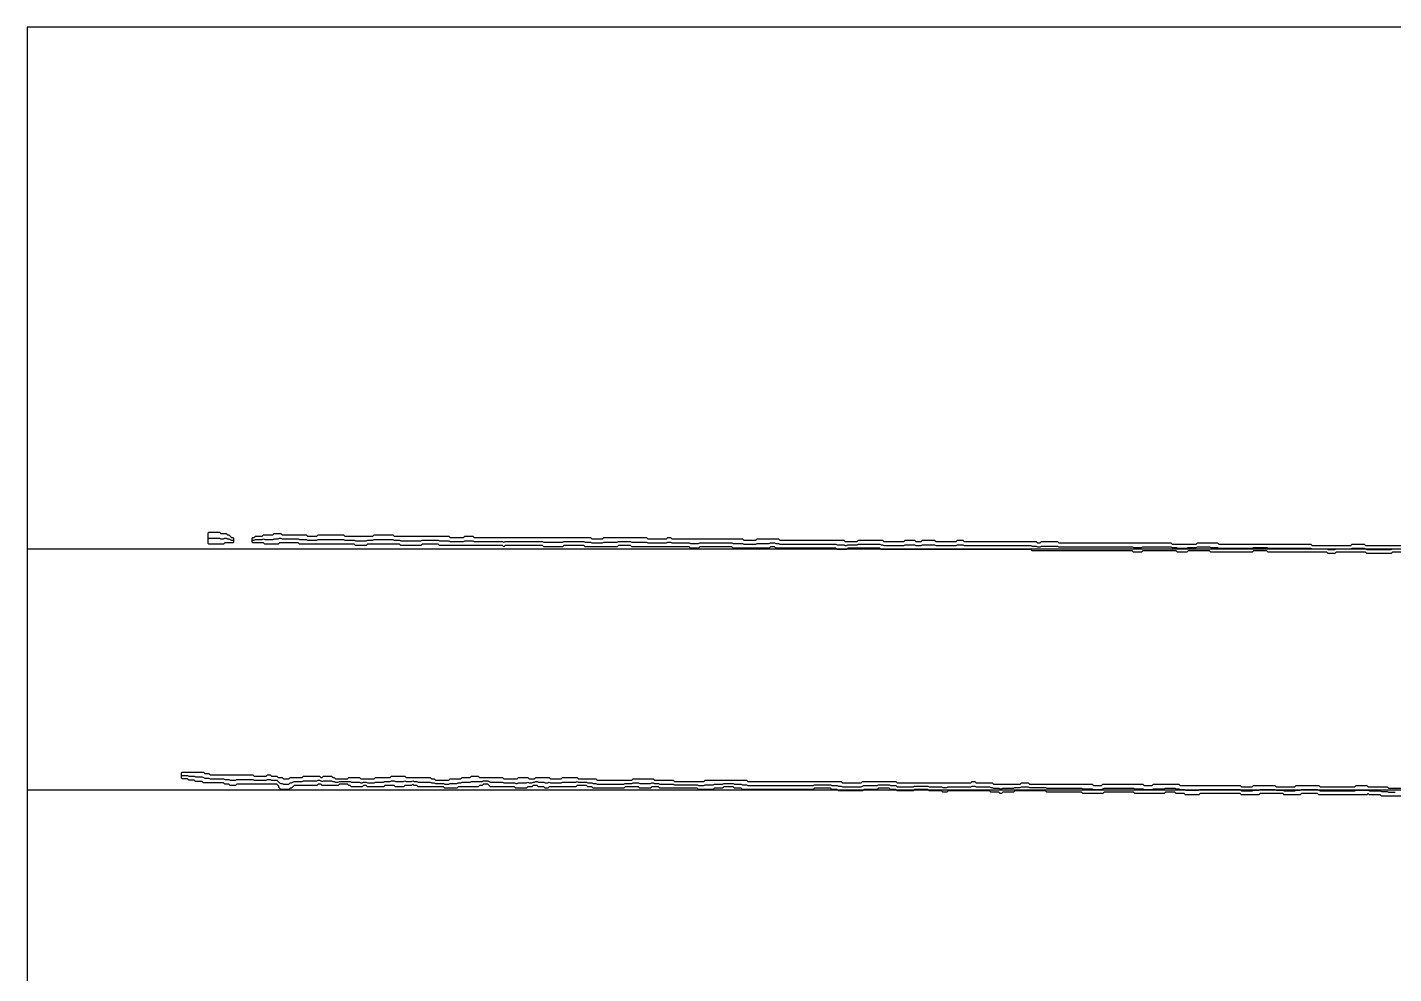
# Model space of a CAD drawing. Extents: x 0 to 57.2, y 0 to 39.6.
# Drawn here: x 0 to 28.58, y 19.8 to 39.6 of the extents above; entities that cross this region are included whole.
import ezdxf

# ---------------------------------------------------------------- set-up
doc = ezdxf.new("R2010")
doc.units = 13
for name, color, linetype in [('DESIGN_SCAN_PATH', 5, 'Continuous'), ('SEM_FRAME', 8, 'Continuous'), ('SEM_OBSERVED_CENTERLINES', 3, 'Continuous'), ('SEM_OBSERVED_CONTOURS', 2, 'Continuous')]:
    doc.layers.add(name, color=color, linetype=linetype)

msp = doc.modelspace()

# ---------------------------------------------------------------- linework, layer by layer
at = {"layer": 'DESIGN_SCAN_PATH'}
for points in [[(0, 28.69148), (50, 28.69148)], [(50, 23.63977), (0, 23.63977)]]:
    msp.add_lwpolyline(points, dxfattribs=at)
at = {"layer": 'SEM_FRAME'}
msp.add_lwpolyline([(0, 0), (57.15968, 0), (57.15968, 39.60429), (0, 39.60429)], close=True, dxfattribs=at)
at = {"layer": 'SEM_OBSERVED_CENTERLINES'}
for points in [[(3.79576, 28.91476), (3.82367, 28.91476), (3.85158, 28.91476), (3.87949, 28.91476), (3.9074, 28.91476), (3.93531, 28.91476), (3.96322, 28.91476), (3.99113, 28.91476), (4.01904, 28.91476), (4.04695, 28.900805), (4.07486, 28.900805), (4.10277, 28.900805), (4.13068, 28.91476), (4.15859, 28.91476), (4.1865, 28.900805), (4.21441, 28.900805), (4.24232, 28.88685), (4.27023, 28.872895), (4.29814, 28.872895)], [(4.71679, 28.872895), (4.7447, 28.872895), (4.77261, 28.88685), (4.80052, 28.88685), (4.82843, 28.88685), (4.85634, 28.88685), (4.88425, 28.88685), (4.91216, 28.88685), (4.94007, 28.900805), (4.96798, 28.88685), (4.99589, 28.88685), (5.0238, 28.88685), (5.05171, 28.88685), (5.07962, 28.88685), (5.10753, 28.88685), (5.13544, 28.88685), (5.16335, 28.900805), (5.19126, 28.900805), (5.21917, 28.900805), (5.24708, 28.900805), (5.27499, 28.91476), (5.3029, 28.91476), (5.33081, 28.900805), (5.35872, 28.900805), (5.38663, 28.900805), (5.41454, 28.900805), (5.44245, 28.900805), (5.47036, 28.900805), (5.49827, 28.900805), (5.52618, 28.900805), (5.55409, 28.900805), (5.582, 28.900805), (5.60991, 28.900805), (5.63782, 28.900805), (5.66573, 28.900805), (5.69364, 28.88685), (5.72155, 28.88685), (5.74946, 28.88685), (5.77737, 28.88685), (5.80528, 28.88685), (5.83319, 28.88685), (5.8611, 28.872895), (5.88901, 28.872895), (5.91692, 28.872895), (5.94483, 28.872895), (5.97274, 28.872895), (6.00065, 28.872895), (6.02856, 28.872895), (6.05647, 28.872895), (6.08438, 28.88685), (6.11229, 28.88685), (6.1402, 28.88685), (6.16811, 28.88685), (6.19602, 28.88685), (6.22393, 28.88685), (6.25184, 28.88685), (6.27975, 28.88685), (6.30766, 28.88685), (6.33557, 28.88685), (6.36348, 28.88685), (6.39139, 28.88685), (6.4193, 28.88685), (6.44721, 28.88685), (6.47512, 28.88685), (6.50303, 28.88685), (6.53094, 28.88685), (6.55885, 28.88685), (6.58676, 28.88685), (6.61467, 28.88685), (6.64258, 28.872895), (6.67049, 28.872895), (6.6984, 28.872895), (6.72631, 28.872895), (6.75422, 28.872895), (6.78213, 28.872895), (6.81004, 28.872895), (6.83795, 28.872895), (6.86586, 28.85894), (6.89377, 28.85894), (6.92168, 28.85894), (6.94959, 28.85894), (6.9775, 28.85894), (7.00541, 28.85894), (7.03332, 28.85894), (7.06123, 28.85894), (7.08914, 28.85894), (7.11705, 28.872895), (7.14496, 28.872895), (7.17287, 28.872895), (7.20078, 28.872895), (7.22869, 28.872895), (7.2566, 28.88685), (7.28451, 28.88685), (7.31242, 28.88685), (7.34033, 28.88685), (7.36824, 28.88685), (7.39615, 28.88685), (7.42406, 28.88685), (7.45197, 28.88685), (7.47988, 28.88685), (7.50779, 28.88685), (7.5357, 28.88685), (7.56361, 28.88685), (7.59152, 28.88685), (7.61943, 28.88685), (7.64734, 28.88685), (7.67525, 28.872895), (7.70316, 28.872895), (7.73107, 28.872895), (7.75898, 28.872895), (7.78689, 28.872895), (7.8148, 28.85894), (7.84271, 28.85894), (7.87062, 28.85894), (7.89853, 28.85894), (7.92644, 28.85894), (7.95435, 28.85894), (7.98226, 28.85894), (8.01017, 28.85894), (8.03808, 28.85894), (8.06599, 28.85894), (8.0939, 28.85894), (8.12181, 28.85894), (8.14972, 28.85894), (8.17763, 28.85894), (8.20554, 28.85894), (8.23345, 28.85894), (8.26136, 28.872895), (8.28927, 28.872895), (8.31718, 28.872895), (8.34509, 28.872895), (8.373, 28.872895), (8.40091, 28.872895), (8.42882, 28.872895), (8.45673, 28.872895), (8.48464, 28.872895), (8.51255, 28.872895), (8.54046, 28.872895), (8.56837, 28.872895), (8.59628, 28.872895), (8.62419, 28.85894), (8.6521, 28.85894), (8.68001, 28.85894), (8.70792, 28.85894), (8.73583, 28.85894), (8.76374, 28.85894), (8.79165, 28.85894), (8.81956, 28.85894), (8.84747, 28.844985), (8.87538, 28.844985), (8.90329, 28.844985), (8.9312, 28.844985), (8.95911, 28.844985), (8.98702, 28.844985), (9.01493, 28.844985), (9.04284, 28.844985), (9.07075, 28.844985), (9.09866, 28.844985), (9.12657, 28.844985), (9.15448, 28.85894), (9.18239, 28.85894), (9.2103, 28.85894), (9.23821, 28.85894), (9.26612, 28.85894), (9.29403, 28.85894), (9.32194, 28.85894), (9.34985, 28.844985), (9.37776, 28.844985), (9.40567, 28.844985), (9.43358, 28.844985), (9.46149, 28.844985), (9.4894, 28.844985), (9.51731, 28.844985), (9.54522, 28.844985), (9.57313, 28.844985), (9.60104, 28.844985), (9.62895, 28.844985), (9.65686, 28.844985), (9.68477, 28.844985), (9.71268, 28.844985), (9.74059, 28.844985), (9.7685, 28.844985), (9.79641, 28.844985), (9.82432, 28.844985), (9.85223, 28.844985), (9.88014, 28.844985), (9.90805, 28.844985), (9.93596, 28.844985), (9.96387, 28.83103), (9.99178, 28.844985), (10.01969, 28.844985), (10.0476, 28.844985), (10.07551, 28.844985), (10.10342, 28.844985), (10.13133, 28.844985), (10.15924, 28.844985), (10.18715, 28.844985), (10.21506, 28.844985), (10.24297, 28.844985), (10.27088, 28.844985), (10.29879, 28.844985), (10.3267, 28.844985), (10.35461, 28.844985), (10.38252, 28.844985), (10.41043, 28.844985), (10.43834, 28.844985), (10.46625, 28.844985), (10.49416, 28.844985), (10.52207, 28.844985), (10.54998, 28.844985), (10.57789, 28.844985), (10.6058, 28.844985), (10.63371, 28.844985), (10.66162, 28.844985), (10.68953, 28.844985), (10.71744, 28.844985), (10.74535, 28.844985), (10.77326, 28.844985), (10.80117, 28.83103), (10.82908, 28.83103), (10.85699, 28.83103), (10.8849, 28.83103), (10.91281, 28.83103), (10.94072, 28.83103), (10.96863, 28.83103), (10.99654, 28.83103), (11.02445, 28.83103), (11.05236, 28.83103), (11.08027, 28.83103), (11.10818, 28.83103), (11.13609, 28.83103), (11.164, 28.83103), (11.19191, 28.83103), (11.21982, 28.844985), (11.24773, 28.844985), (11.27564, 28.844985), (11.30355, 28.844985), (11.33146, 28.844985), (11.35937, 28.844985), (11.38728, 28.844985), (11.41519, 28.844985), (11.4431, 28.844985), (11.47101, 28.844985), (11.49892, 28.844985), (11.52683, 28.844985), (11.55474, 28.844985), (11.58265, 28.844985), (11.61056, 28.844985), (11.63847, 28.844985), (11.66638, 28.83103), (11.69429, 28.83103), (11.7222, 28.83103), (11.75011, 28.83103), (11.77802, 28.83103), (11.80593, 28.817075), (11.83384, 28.817075), (11.86175, 28.817075), (11.88966, 28.817075), (11.91757, 28.817075), (11.94548, 28.817075), (11.97339, 28.817075), (12.0013, 28.817075), (12.02921, 28.817075), (12.05712, 28.83103), (12.08503, 28.83103), (12.11294, 28.83103), (12.14085, 28.83103), (12.16876, 28.83103), (12.19667, 28.83103), (12.22458, 28.83103), (12.25249, 28.83103), (12.2804, 28.83103), (12.30831, 28.83103), (12.33622, 28.83103), (12.36413, 28.844985), (12.39204, 28.844985), (12.41995, 28.844985), (12.44786, 28.844985), (12.47577, 28.844985), (12.50368, 28.844985), (12.53159, 28.844985), (12.5595, 28.844985), (12.58741, 28.844985), (12.61532, 28.844985), (12.64323, 28.83103), (12.67114, 28.83103), (12.69905, 28.83103), (12.72696, 28.83103), (12.75487, 28.83103), (12.78278, 28.83103), (12.81069, 28.83103), (12.8386, 28.83103), (12.86651, 28.83103), (12.89442, 28.83103), (12.92233, 28.83103), (12.95024, 28.83103), (12.97815, 28.817075), (13.00606, 28.817075), (13.03397, 28.817075), (13.06188, 28.817075), (13.08979, 28.817075), (13.1177, 28.817075), (13.14561, 28.817075), (13.17352, 28.817075), (13.20143, 28.817075), (13.22934, 28.817075), (13.25725, 28.817075), (13.28516, 28.817075), (13.31307, 28.817075), (13.34098, 28.817075), (13.36889, 28.817075), (13.3968, 28.83103), (13.42471, 28.83103), (13.45262, 28.83103), (13.48053, 28.817075), (13.50844, 28.817075), (13.53635, 28.817075), (13.56426, 28.817075), (13.59217, 28.817075), (13.62008, 28.817075), (13.64799, 28.817075), (13.6759, 28.817075), (13.70381, 28.817075), (13.73172, 28.817075), (13.75963, 28.817075), (13.78754, 28.817075), (13.81545, 28.817075), (13.84336, 28.817075), (13.87127, 28.80312), (13.89918, 28.80312), (13.92709, 28.80312), (13.955, 28.80312), (13.98291, 28.80312), (14.01082, 28.80312), (14.03873, 28.80312), (14.06664, 28.817075), (14.09455, 28.817075), (14.12246, 28.817075), (14.15037, 28.817075), (14.17828, 28.817075), (14.20619, 28.817075), (14.2341, 28.817075), (14.26201, 28.817075), (14.28992, 28.817075), (14.31783, 28.817075), (14.34574, 28.817075), (14.37365, 28.817075), (14.40156, 28.817075), (14.42947, 28.817075), (14.45738, 28.817075), (14.48529, 28.817075), (14.5132, 28.817075), (14.54111, 28.817075), (14.56902, 28.817075), (14.59693, 28.817075), (14.62484, 28.817075), (14.65275, 28.817075), (14.68066, 28.817075), (14.70857, 28.817075), (14.73648, 28.817075), (14.76439, 28.80312), (14.7923, 28.80312), (14.82021, 28.80312), (14.84812, 28.80312), (14.87603, 28.80312), (14.90394, 28.80312), (14.93185, 28.80312), (14.95976, 28.80312), (14.98767, 28.789165), (15.01558, 28.789165), (15.04349, 28.789165), (15.0714, 28.789165), (15.09931, 28.789165), (15.12722, 28.789165), (15.15513, 28.789165), (15.18304, 28.789165), (15.21095, 28.789165), (15.23886, 28.789165), (15.26677, 28.80312), (15.29468, 28.80312), (15.32259, 28.80312), (15.3505, 28.80312), (15.37841, 28.80312), (15.40632, 28.80312), (15.43423, 28.80312), (15.46214, 28.80312), (15.49005, 28.80312), (15.51796, 28.80312), (15.54587, 28.817075), (15.57378, 28.817075), (15.60169, 28.817075), (15.6296, 28.817075), (15.65751, 28.80312), (15.68542, 28.80312), (15.71333, 28.80312), (15.74124, 28.789165), (15.76915, 28.789165), (15.79706, 28.789165), (15.82497, 28.789165), (15.85288, 28.789165), (15.88079, 28.789165), (15.9087, 28.789165), (15.93661, 28.789165), (15.96452, 28.789165), (15.99243, 28.789165), (16.02034, 28.789165), (16.04825, 28.789165), (16.07616, 28.789165), (16.10407, 28.789165), (16.13198, 28.789165), (16.15989, 28.789165), (16.1878, 28.789165), (16.21571, 28.789165), (16.24362, 28.789165), (16.27153, 28.789165), (16.29944, 28.789165), (16.32735, 28.789165), (16.35526, 28.789165), (16.38317, 28.789165), (16.41108, 28.789165), (16.43899, 28.789165), (16.4669, 28.789165), (16.49481, 28.789165), (16.52272, 28.789165), (16.55063, 28.789165), (16.57854, 28.789165), (16.60645, 28.789165), (16.63436, 28.789165), (16.66227, 28.789165), (16.69018, 28.789165), (16.71809, 28.789165), (16.746, 28.789165), (16.77391, 28.789165), (16.80182, 28.789165), (16.82973, 28.789165), (16.85764, 28.789165), (16.88555, 28.789165), (16.91346, 28.789165), (16.94137, 28.77521), (16.96928, 28.77521), (16.99719, 28.77521), (17.0251, 28.77521), (17.05301, 28.77521), (17.08092, 28.77521), (17.10883, 28.761255), (17.13674, 28.761255), (17.16465, 28.77521), (17.19256, 28.77521), (17.22047, 28.77521), (17.24838, 28.77521), (17.27629, 28.77521), (17.3042, 28.77521), (17.33211, 28.77521), (17.36002, 28.77521), (17.38793, 28.789165), (17.41584, 28.789165), (17.44375, 28.789165), (17.47166, 28.789165), (17.49957, 28.789165), (17.52748, 28.789165), (17.55539, 28.789165), (17.5833, 28.789165), (17.61121, 28.789165), (17.63912, 28.789165), (17.66703, 28.789165), (17.69494, 28.789165), (17.72285, 28.789165), (17.75076, 28.789165), (17.77867, 28.789165), (17.80658, 28.789165), (17.83449, 28.789165), (17.8624, 28.77521), (17.89031, 28.77521), (17.91822, 28.761255), (17.94613, 28.761255), (17.97404, 28.761255), (18.00195, 28.761255), (18.02986, 28.761255), (18.05777, 28.761255), (18.08568, 28.761255), (18.11359, 28.761255), (18.1415, 28.761255), (18.16941, 28.761255), (18.19732, 28.761255), (18.22523, 28.761255), (18.25314, 28.761255), (18.28105, 28.761255), (18.30896, 28.761255), (18.33687, 28.761255), (18.36478, 28.77521), (18.39269, 28.77521), (18.4206, 28.77521), (18.44851, 28.77521), (18.47642, 28.77521), (18.50433, 28.77521), (18.53224, 28.77521), (18.56015, 28.77521), (18.58806, 28.761255), (18.61597, 28.761255), (18.64388, 28.761255), (18.67179, 28.761255), (18.6997, 28.761255), (18.72761, 28.77521), (18.75552, 28.77521), (18.78343, 28.77521), (18.81134, 28.77521), (18.83925, 28.77521), (18.86716, 28.77521), (18.89507, 28.77521), (18.92298, 28.77521), (18.95089, 28.77521), (18.9788, 28.77521), (19.00671, 28.761255), (19.03462, 28.761255), (19.06253, 28.761255), (19.09044, 28.761255), (19.11835, 28.761255), (19.14626, 28.761255), (19.17417, 28.761255), (19.20208, 28.761255), (19.22999, 28.761255), (19.2579, 28.761255), (19.28581, 28.761255), (19.31372, 28.761255), (19.34163, 28.761255), (19.36954, 28.761255), (19.39745, 28.761255), (19.42536, 28.761255), (19.45327, 28.77521), (19.48118, 28.77521), (19.50909, 28.77521), (19.537, 28.77521), (19.56491, 28.77521), (19.59282, 28.761255), (19.62073, 28.761255), (19.64864, 28.761255), (19.67655, 28.761255), (19.70446, 28.761255), (19.73237, 28.761255), (19.76028, 28.761255), (19.78819, 28.761255), (19.8161, 28.761255), (19.84401, 28.761255), (19.87192, 28.761255), (19.89983, 28.761255), (19.92774, 28.761255), (19.95565, 28.761255), (19.98356, 28.761255), (20.01147, 28.761255), (20.03938, 28.761255), (20.06729, 28.761255), (20.0952, 28.761255), (20.12311, 28.761255), (20.15102, 28.761255), (20.17893, 28.761255), (20.20684, 28.761255), (20.23475, 28.761255), (20.26266, 28.761255), (20.29057, 28.761255), (20.31848, 28.761255), (20.34639, 28.761255), (20.3743, 28.761255), (20.40221, 28.761255), (20.43012, 28.761255), (20.45803, 28.761255), (20.48594, 28.761255), (20.51385, 28.761255), (20.54176, 28.761255), (20.56967, 28.761255), (20.59758, 28.761255), (20.62549, 28.761255), (20.6534, 28.761255), (20.68131, 28.761255), (20.70922, 28.761255), (20.73713, 28.761255), (20.76504, 28.761255), (20.79295, 28.761255), (20.82086, 28.761255), (20.84877, 28.761255), (20.87668, 28.761255), (20.90459, 28.761255), (20.9325, 28.761255), (20.96041, 28.761255), (20.98832, 28.761255), (21.01623, 28.7473), (21.04414, 28.7473), (21.07205, 28.7473), (21.09996, 28.7473), (21.12787, 28.733345), (21.15578, 28.733345), (21.18369, 28.733345), (21.2116, 28.7473), (21.23951, 28.7473), (21.26742, 28.7473), (21.29533, 28.7473), (21.32324, 28.7473), (21.35115, 28.7473), (21.37906, 28.7473), (21.40697, 28.7473), (21.43488, 28.7473), (21.46279, 28.7473), (21.4907, 28.7473), (21.51861, 28.7473), (21.54652, 28.7473), (21.57443, 28.733345), (21.60234, 28.733345), (21.63025, 28.733345), (21.65816, 28.733345), (21.68607, 28.733345), (21.71398, 28.733345), (21.74189, 28.733345), (21.7698, 28.733345), (21.79771, 28.733345), (21.82562, 28.733345), (21.85353, 28.733345), (21.88144, 28.733345), (21.90935, 28.733345), (21.93726, 28.733345), (21.96517, 28.733345), (21.99308, 28.733345), (22.02099, 28.733345), (22.0489, 28.733345), (22.07681, 28.733345), (22.10472, 28.733345), (22.13263, 28.733345), (22.16054, 28.733345), (22.18845, 28.733345), (22.21636, 28.733345), (22.24427, 28.733345), (22.27218, 28.733345), (22.30009, 28.733345), (22.328, 28.733345), (22.35591, 28.733345), (22.38382, 28.733345), (22.41173, 28.733345), (22.43964, 28.733345), (22.46755, 28.733345), (22.49546, 28.733345), (22.52337, 28.733345), (22.55128, 28.733345), (22.57919, 28.733345), (22.6071, 28.733345), (22.63501, 28.733345), (22.66292, 28.733345), (22.69083, 28.733345), (22.71874, 28.733345), (22.74665, 28.733345), (22.77456, 28.733345), (22.80247, 28.733345), (22.83038, 28.733345), (22.85829, 28.733345), (22.8862, 28.733345), (22.91411, 28.733345), (22.94202, 28.733345), (22.96993, 28.733345), (22.99784, 28.733345), (23.02575, 28.733345), (23.05366, 28.733345), (23.08157, 28.733345), (23.10948, 28.733345), (23.13739, 28.71939), (23.1653, 28.71939), (23.19321, 28.71939), (23.22112, 28.71939), (23.24903, 28.71939), (23.27694, 28.71939), (23.30485, 28.71939), (23.33276, 28.733345), (23.36067, 28.733345), (23.38858, 28.733345), (23.41649, 28.733345), (23.4444, 28.733345), (23.47231, 28.733345), (23.50022, 28.733345), (23.52813, 28.733345), (23.55604, 28.733345), (23.58395, 28.733345), (23.61186, 28.733345), (23.63977, 28.733345), (23.66768, 28.733345), (23.69559, 28.733345), (23.7235, 28.733345), (23.75141, 28.733345), (23.77932, 28.733345), (23.80723, 28.733345), (23.83514, 28.733345), (23.86305, 28.733345), (23.89096, 28.733345), (23.91887, 28.733345), (23.94678, 28.71939), (23.97469, 28.71939), (24.0026, 28.71939), (24.03051, 28.71939), (24.05842, 28.705435), (24.08633, 28.705435), (24.11424, 28.705435), (24.14215, 28.705435), (24.17006, 28.705435), (24.19797, 28.705435), (24.22588, 28.705435), (24.25379, 28.705435), (24.2817, 28.71939), (24.30961, 28.71939), (24.33752, 28.71939), (24.36543, 28.71939), (24.39334, 28.71939), (24.42125, 28.71939), (24.44916, 28.71939), (24.47707, 28.733345), (24.50498, 28.733345), (24.53289, 28.733345), (24.5608, 28.733345), (24.58871, 28.733345), (24.61662, 28.733345), (24.64453, 28.733345), (24.67244, 28.733345), (24.70035, 28.733345), (24.72826, 28.733345), (24.75617, 28.71939), (24.78408, 28.71939), (24.81199, 28.71939), (24.8399, 28.71939), (24.86781, 28.71939), (24.89572, 28.71939), (24.92363, 28.705435), (24.95154, 28.705435), (24.97945, 28.705435), (25.00736, 28.705435), (25.03527, 28.705435), (25.06318, 28.705435), (25.09109, 28.705435), (25.119, 28.705435), (25.14691, 28.705435), (25.17482, 28.705435), (25.20273, 28.705435), (25.23064, 28.705435), (25.25855, 28.705435), (25.28646, 28.705435), (25.31437, 28.705435), (25.34228, 28.705435), (25.37019, 28.705435), (25.3981, 28.705435), (25.42601, 28.705435), (25.45392, 28.705435), (25.48183, 28.705435), (25.50974, 28.705435), (25.53765, 28.705435), (25.56556, 28.705435), (25.59347, 28.705435), (25.62138, 28.705435), (25.64929, 28.71939), (25.6772, 28.71939), (25.70511, 28.71939), (25.73302, 28.71939), (25.76093, 28.71939), (25.78884, 28.71939), (25.81675, 28.71939), (25.84466, 28.71939), (25.87257, 28.71939), (25.90048, 28.71939), (25.92839, 28.71939), (25.9563, 28.705435), (25.98421, 28.705435), (26.01212, 28.705435), (26.04003, 28.705435), (26.06794, 28.705435), (26.09585, 28.705435), (26.12376, 28.705435), (26.15167, 28.705435), (26.17958, 28.705435), (26.20749, 28.705435), (26.2354, 28.705435), (26.26331, 28.705435), (26.29122, 28.705435), (26.31913, 28.705435), (26.34704, 28.705435), (26.37495, 28.705435), (26.40286, 28.705435), (26.43077, 28.705435), (26.45868, 28.705435), (26.48659, 28.705435), (26.5145, 28.705435), (26.54241, 28.705435), (26.57032, 28.705435), (26.59823, 28.705435), (26.62614, 28.705435), (26.65405, 28.705435), (26.68196, 28.705435), (26.70987, 28.705435), (26.73778, 28.705435), (26.76569, 28.705435), (26.7936, 28.705435), (26.82151, 28.705435), (26.84942, 28.705435), (26.87733, 28.69148), (26.90524, 28.69148), (26.93315, 28.69148), (26.96106, 28.69148), (26.98897, 28.69148), (27.01688, 28.69148), (27.04479, 28.69148), (27.0727, 28.69148), (27.10061, 28.69148), (27.12852, 28.69148), (27.15643, 28.69148), (27.18434, 28.69148), (27.21225, 28.677525), (27.24016, 28.677525), (27.26807, 28.677525), (27.29598, 28.677525), (27.32389, 28.677525), (27.3518, 28.677525), (27.37971, 28.69148), (27.40762, 28.69148), (27.43553, 28.69148), (27.46344, 28.69148), (27.49135, 28.69148), (27.51926, 28.69148), (27.54717, 28.69148), (27.57508, 28.69148), (27.60299, 28.69148), (27.6309, 28.69148), (27.65881, 28.69148), (27.68672, 28.69148), (27.71463, 28.705435), (27.74254, 28.705435), (27.77045, 28.705435), (27.79836, 28.705435), (27.82627, 28.705435), (27.85418, 28.705435), (27.88209, 28.705435), (27.91, 28.705435), (27.93791, 28.705435), (27.96582, 28.705435), (27.99373, 28.69148), (28.02164, 28.677525), (28.04955, 28.677525), (28.07746, 28.677525), (28.10537, 28.677525), (28.13328, 28.677525), (28.16119, 28.677525), (28.1891, 28.677525), (28.21701, 28.677525), (28.24492, 28.677525), (28.27283, 28.677525), (28.30074, 28.677525), (28.32865, 28.677525), (28.35656, 28.677525), (28.38447, 28.677525), (28.41238, 28.677525), (28.44029, 28.677525), (28.4682, 28.677525), (28.49611, 28.677525), (28.52402, 28.677525), (28.55193, 28.69148), (28.57984, 28.69148), (28.60775, 28.69148)], [(3.23756, 23.94678), (3.26547, 23.94678), (3.29338, 23.94678), (3.32129, 23.94678), (3.3492, 23.94678), (3.37711, 23.932825), (3.40502, 23.932825), (3.43293, 23.932825), (3.46084, 23.932825), (3.48875, 23.932825), (3.51666, 23.91887), (3.54457, 23.91887), (3.57248, 23.91887), (3.60039, 23.91887), (3.6283, 23.91887), (3.65621, 23.91887), (3.68412, 23.904915), (3.71203, 23.89096), (3.73994, 23.89096), (3.76785, 23.89096), (3.79576, 23.89096), (3.82367, 23.877005), (3.85158, 23.877005), (3.87949, 23.877005), (3.9074, 23.877005), (3.93531, 23.877005), (3.96322, 23.877005), (3.99113, 23.877005), (4.01904, 23.877005), (4.04695, 23.877005), (4.07486, 23.877005), (4.10277, 23.877005), (4.13068, 23.86305), (4.15859, 23.86305), (4.1865, 23.86305), (4.21441, 23.86305), (4.24232, 23.849095), (4.27023, 23.849095), (4.29814, 23.849095), (4.32605, 23.849095), (4.35396, 23.849095), (4.38187, 23.86305), (4.40978, 23.86305), (4.43769, 23.86305), (4.4656, 23.86305), (4.49351, 23.86305), (4.52142, 23.86305), (4.54933, 23.86305), (4.57724, 23.86305), (4.60515, 23.86305), (4.63306, 23.86305), (4.66097, 23.86305), (4.68888, 23.86305), (4.71679, 23.86305), (4.7447, 23.849095), (4.77261, 23.849095), (4.80052, 23.849095), (4.82843, 23.849095), (4.85634, 23.849095), (4.88425, 23.849095), (4.91216, 23.849095), (4.94007, 23.849095), (4.96798, 23.849095), (4.99589, 23.849095), (5.0238, 23.86305), (5.05171, 23.86305), (5.07962, 23.86305), (5.10753, 23.849095), (5.13544, 23.849095), (5.16335, 23.849095), (5.19126, 23.849095), (5.21917, 23.849095), (5.24708, 23.821185), (5.27499, 23.793275), (5.3029, 23.77932), (5.33081, 23.77932), (5.35872, 23.765365), (5.38663, 23.765365), (5.41454, 23.765365), (5.44245, 23.765365), (5.47036, 23.765365), (5.49827, 23.793275), (5.52618, 23.793275), (5.55409, 23.80723), (5.582, 23.821185), (5.60991, 23.821185), (5.63782, 23.821185), (5.66573, 23.821185), (5.69364, 23.821185), (5.72155, 23.821185), (5.74946, 23.821185), (5.77737, 23.83514), (5.80528, 23.83514), (5.83319, 23.83514), (5.8611, 23.83514), (5.88901, 23.83514), (5.91692, 23.83514), (5.94483, 23.83514), (5.97274, 23.83514), (6.00065, 23.83514), (6.02856, 23.83514), (6.05647, 23.83514), (6.08438, 23.849095), (6.11229, 23.849095), (6.1402, 23.83514), (6.16811, 23.821185), (6.19602, 23.83514), (6.22393, 23.83514), (6.25184, 23.83514), (6.27975, 23.83514), (6.30766, 23.83514), (6.33557, 23.83514), (6.36348, 23.83514), (6.39139, 23.821185), (6.4193, 23.821185), (6.44721, 23.80723), (6.47512, 23.80723), (6.50303, 23.80723), (6.53094, 23.821185), (6.55885, 23.821185), (6.58676, 23.821185), (6.61467, 23.821185), (6.64258, 23.821185), (6.67049, 23.821185), (6.6984, 23.821185), (6.72631, 23.821185), (6.75422, 23.821185), (6.78213, 23.80723), (6.81004, 23.80723), (6.83795, 23.80723), (6.86586, 23.80723), (6.89377, 23.80723), (6.92168, 23.80723), (6.94959, 23.80723), (6.9775, 23.793275), (7.00541, 23.793275), (7.03332, 23.80723), (7.06123, 23.80723), (7.08914, 23.80723), (7.11705, 23.793275), (7.14496, 23.793275), (7.17287, 23.793275), (7.20078, 23.793275), (7.22869, 23.793275), (7.2566, 23.793275), (7.28451, 23.80723), (7.31242, 23.80723), (7.34033, 23.80723), (7.36824, 23.80723), (7.39615, 23.80723), (7.42406, 23.80723), (7.45197, 23.80723), (7.47988, 23.821185), (7.50779, 23.821185), (7.5357, 23.821185), (7.56361, 23.821185), (7.59152, 23.821185), (7.61943, 23.83514), (7.64734, 23.83514), (7.67525, 23.83514), (7.70316, 23.821185), (7.73107, 23.821185), (7.75898, 23.821185), (7.78689, 23.821185), (7.8148, 23.821185), (7.84271, 23.821185), (7.87062, 23.821185), (7.89853, 23.83514), (7.92644, 23.821185), (7.95435, 23.821185), (7.98226, 23.821185), (8.01017, 23.821185), (8.03808, 23.821185), (8.06599, 23.83514), (8.0939, 23.821185), (8.12181, 23.821185), (8.14972, 23.821185), (8.17763, 23.80723), (8.20554, 23.80723), (8.23345, 23.80723), (8.26136, 23.80723), (8.28927, 23.80723), (8.31718, 23.80723), (8.34509, 23.80723), (8.373, 23.80723), (8.40091, 23.80723), (8.42882, 23.80723), (8.45673, 23.793275), (8.48464, 23.793275), (8.51255, 23.793275), (8.54046, 23.77932), (8.56837, 23.77932), (8.59628, 23.77932), (8.62419, 23.77932), (8.6521, 23.77932), (8.68001, 23.77932), (8.70792, 23.77932), (8.73583, 23.765365), (8.76374, 23.765365), (8.79165, 23.765365), (8.81956, 23.765365), (8.84747, 23.77932), (8.87538, 23.77932), (8.90329, 23.77932), (8.9312, 23.77932), (8.95911, 23.77932), (8.98702, 23.77932), (9.01493, 23.793275), (9.04284, 23.793275), (9.07075, 23.793275), (9.09866, 23.80723), (9.12657, 23.80723), (9.15448, 23.80723), (9.18239, 23.80723), (9.2103, 23.80723), (9.23821, 23.80723), (9.26612, 23.80723), (9.29403, 23.821185), (9.32194, 23.821185), (9.34985, 23.821185), (9.37776, 23.821185), (9.40567, 23.821185), (9.43358, 23.821185), (9.46149, 23.821185), (9.4894, 23.821185), (9.51731, 23.821185), (9.54522, 23.83514), (9.57313, 23.83514), (9.60104, 23.83514), (9.62895, 23.83514), (9.65686, 23.821185), (9.68477, 23.80723), (9.71268, 23.80723), (9.74059, 23.80723), (9.7685, 23.80723), (9.79641, 23.80723), (9.82432, 23.80723), (9.85223, 23.80723), (9.88014, 23.80723), (9.90805, 23.80723), (9.93596, 23.80723), (9.96387, 23.793275), (9.99178, 23.793275), (10.01969, 23.793275), (10.0476, 23.793275), (10.07551, 23.793275), (10.10342, 23.793275), (10.13133, 23.793275), (10.15924, 23.793275), (10.18715, 23.793275), (10.21506, 23.77932), (10.24297, 23.77932), (10.27088, 23.793275), (10.29879, 23.793275), (10.3267, 23.793275), (10.35461, 23.793275), (10.38252, 23.793275), (10.41043, 23.793275), (10.43834, 23.793275), (10.46625, 23.80723), (10.49416, 23.793275), (10.52207, 23.793275), (10.54998, 23.793275), (10.57789, 23.80723), (10.6058, 23.80723), (10.63371, 23.821185), (10.66162, 23.821185), (10.68953, 23.80723), (10.71744, 23.80723), (10.74535, 23.80723), (10.77326, 23.80723), (10.80117, 23.80723), (10.82908, 23.793275), (10.85699, 23.793275), (10.8849, 23.793275), (10.91281, 23.80723), (10.94072, 23.793275), (10.96863, 23.793275), (10.99654, 23.793275), (11.02445, 23.793275), (11.05236, 23.793275), (11.08027, 23.793275), (11.10818, 23.793275), (11.13609, 23.793275), (11.164, 23.793275), (11.19191, 23.80723), (11.21982, 23.80723), (11.24773, 23.80723), (11.27564, 23.80723), (11.30355, 23.80723), (11.33146, 23.80723), (11.35937, 23.80723), (11.38728, 23.80723), (11.41519, 23.80723), (11.4431, 23.80723), (11.47101, 23.80723), (11.49892, 23.821185), (11.52683, 23.80723), (11.55474, 23.80723), (11.58265, 23.80723), (11.61056, 23.80723), (11.63847, 23.80723), (11.66638, 23.80723), (11.69429, 23.80723), (11.7222, 23.793275), (11.75011, 23.793275), (11.77802, 23.793275), (11.80593, 23.793275), (11.83384, 23.77932), (11.86175, 23.77932), (11.88966, 23.77932), (11.91757, 23.765365), (11.94548, 23.765365), (11.97339, 23.765365), (12.0013, 23.765365), (12.02921, 23.765365), (12.05712, 23.765365), (12.08503, 23.765365), (12.11294, 23.765365), (12.14085, 23.765365), (12.16876, 23.765365), (12.19667, 23.765365), (12.22458, 23.765365), (12.25249, 23.765365), (12.2804, 23.765365), (12.30831, 23.765365), (12.33622, 23.765365), (12.36413, 23.765365), (12.39204, 23.765365), (12.41995, 23.765365), (12.44786, 23.765365), (12.47577, 23.765365), (12.50368, 23.77932), (12.53159, 23.77932), (12.5595, 23.77932), (12.58741, 23.77932), (12.61532, 23.77932), (12.64323, 23.77932), (12.67114, 23.793275), (12.69905, 23.793275), (12.72696, 23.793275), (12.75487, 23.793275), (12.78278, 23.793275), (12.81069, 23.77932), (12.8386, 23.77932), (12.86651, 23.77932), (12.89442, 23.77932), (12.92233, 23.77932), (12.95024, 23.77932), (12.97815, 23.77932), (13.00606, 23.77932), (13.03397, 23.77932), (13.06188, 23.793275), (13.08979, 23.793275), (13.1177, 23.77932), (13.14561, 23.77932), (13.17352, 23.77932), (13.20143, 23.77932), (13.22934, 23.765365), (13.25725, 23.765365), (13.28516, 23.765365), (13.31307, 23.765365), (13.34098, 23.765365), (13.36889, 23.765365), (13.3968, 23.765365), (13.42471, 23.765365), (13.45262, 23.765365), (13.48053, 23.765365), (13.50844, 23.765365), (13.53635, 23.75141), (13.56426, 23.75141), (13.59217, 23.75141), (13.62008, 23.75141), (13.64799, 23.75141), (13.6759, 23.75141), (13.70381, 23.75141), (13.73172, 23.75141), (13.75963, 23.75141), (13.78754, 23.75141), (13.81545, 23.75141), (13.84336, 23.75141), (13.87127, 23.75141), (13.89918, 23.75141), (13.92709, 23.75141), (13.955, 23.75141), (13.98291, 23.75141), (14.01082, 23.75141), (14.03873, 23.737455), (14.06664, 23.737455), (14.09455, 23.737455), (14.12246, 23.737455), (14.15037, 23.737455), (14.17828, 23.75141), (14.20619, 23.75141), (14.2341, 23.75141), (14.26201, 23.75141), (14.28992, 23.75141), (14.31783, 23.75141), (14.34574, 23.75141), (14.37365, 23.765365), (14.40156, 23.765365), (14.42947, 23.765365), (14.45738, 23.765365), (14.48529, 23.765365), (14.5132, 23.765365), (14.54111, 23.765365), (14.56902, 23.77932), (14.59693, 23.77932), (14.62484, 23.77932), (14.65275, 23.77932), (14.68066, 23.77932), (14.70857, 23.77932), (14.73648, 23.77932), (14.76439, 23.77932), (14.7923, 23.765365), (14.82021, 23.765365), (14.84812, 23.765365), (14.87603, 23.765365), (14.90394, 23.765365), (14.93185, 23.765365), (14.95976, 23.75141), (14.98767, 23.75141), (15.01558, 23.75141), (15.04349, 23.75141), (15.0714, 23.737455), (15.09931, 23.737455), (15.12722, 23.737455), (15.15513, 23.737455), (15.18304, 23.737455), (15.21095, 23.737455), (15.23886, 23.737455), (15.26677, 23.737455), (15.29468, 23.737455), (15.32259, 23.737455), (15.3505, 23.737455), (15.37841, 23.737455), (15.40632, 23.737455), (15.43423, 23.737455), (15.46214, 23.737455), (15.49005, 23.737455), (15.51796, 23.737455), (15.54587, 23.737455), (15.57378, 23.737455), (15.60169, 23.737455), (15.6296, 23.737455), (15.65751, 23.737455), (15.68542, 23.737455), (15.71333, 23.737455), (15.74124, 23.737455), (15.76915, 23.737455), (15.79706, 23.737455), (15.82497, 23.737455), (15.85288, 23.737455), (15.88079, 23.737455), (15.9087, 23.737455), (15.93661, 23.737455), (15.96452, 23.737455), (15.99243, 23.737455), (16.02034, 23.737455), (16.04825, 23.737455), (16.07616, 23.737455), (16.10407, 23.737455), (16.13198, 23.737455), (16.15989, 23.737455), (16.1878, 23.737455), (16.21571, 23.737455), (16.24362, 23.737455), (16.27153, 23.737455), (16.29944, 23.737455), (16.32735, 23.737455), (16.35526, 23.737455), (16.38317, 23.737455), (16.41108, 23.737455), (16.43899, 23.737455), (16.4669, 23.75141), (16.49481, 23.75141), (16.52272, 23.75141), (16.55063, 23.75141), (16.57854, 23.75141), (16.60645, 23.75141), (16.63436, 23.75141), (16.66227, 23.75141), (16.69018, 23.75141), (16.71809, 23.75141), (16.746, 23.75141), (16.77391, 23.75141), (16.80182, 23.75141), (16.82973, 23.737455), (16.85764, 23.737455), (16.88555, 23.737455), (16.91346, 23.737455), (16.94137, 23.737455), (16.96928, 23.7235), (16.99719, 23.7235), (17.0251, 23.7235), (17.05301, 23.709545), (17.08092, 23.709545), (17.10883, 23.709545), (17.13674, 23.709545), (17.16465, 23.709545), (17.19256, 23.709545), (17.22047, 23.709545), (17.24838, 23.709545), (17.27629, 23.709545), (17.3042, 23.709545), (17.33211, 23.709545), (17.36002, 23.709545), (17.38793, 23.709545), (17.41584, 23.709545), (17.44375, 23.709545), (17.47166, 23.7235), (17.49957, 23.737455), (17.52748, 23.737455), (17.55539, 23.737455), (17.5833, 23.737455), (17.61121, 23.737455), (17.63912, 23.737455), (17.66703, 23.737455), (17.69494, 23.737455), (17.72285, 23.737455), (17.75076, 23.737455), (17.77867, 23.737455), (17.80658, 23.75141), (17.83449, 23.75141), (17.8624, 23.75141), (17.89031, 23.75141), (17.91822, 23.75141), (17.94613, 23.75141), (17.97404, 23.75141), (18.00195, 23.75141), (18.02986, 23.75141), (18.05777, 23.737455), (18.08568, 23.737455), (18.11359, 23.737455), (18.1415, 23.737455), (18.16941, 23.737455), (18.19732, 23.709545), (18.22523, 23.709545), (18.25314, 23.709545), (18.28105, 23.709545), (18.30896, 23.709545), (18.33687, 23.709545), (18.36478, 23.709545), (18.39269, 23.709545), (18.4206, 23.709545), (18.44851, 23.709545), (18.47642, 23.709545), (18.50433, 23.709545), (18.53224, 23.709545), (18.56015, 23.7235), (18.58806, 23.7235), (18.61597, 23.7235), (18.64388, 23.7235), (18.67179, 23.7235), (18.6997, 23.7235), (18.72761, 23.7235), (18.75552, 23.7235), (18.78343, 23.7235), (18.81134, 23.7235), (18.83925, 23.7235), (18.86716, 23.709545), (18.89507, 23.709545), (18.92298, 23.709545), (18.95089, 23.709545), (18.9788, 23.709545), (19.00671, 23.709545), (19.03462, 23.709545), (19.06253, 23.709545), (19.09044, 23.709545), (19.11835, 23.709545), (19.14626, 23.69559), (19.17417, 23.69559), (19.20208, 23.69559), (19.22999, 23.69559), (19.2579, 23.709545), (19.28581, 23.709545), (19.31372, 23.709545), (19.34163, 23.709545), (19.36954, 23.709545), (19.39745, 23.709545), (19.42536, 23.709545), (19.45327, 23.709545), (19.48118, 23.709545), (19.50909, 23.709545), (19.537, 23.709545), (19.56491, 23.709545), (19.59282, 23.709545), (19.62073, 23.709545), (19.64864, 23.709545), (19.67655, 23.709545), (19.70446, 23.709545), (19.73237, 23.709545), (19.76028, 23.7235), (19.78819, 23.7235), (19.8161, 23.7235), (19.84401, 23.709545), (19.87192, 23.709545), (19.89983, 23.709545), (19.92774, 23.709545), (19.95565, 23.709545), (19.98356, 23.709545), (20.01147, 23.709545), (20.03938, 23.709545), (20.06729, 23.709545), (20.0952, 23.709545), (20.12311, 23.709545), (20.15102, 23.69559), (20.17893, 23.69559), (20.20684, 23.681635), (20.23475, 23.681635), (20.26266, 23.681635), (20.29057, 23.681635), (20.31848, 23.681635), (20.34639, 23.66768), (20.3743, 23.66768), (20.40221, 23.681635), (20.43012, 23.681635), (20.45803, 23.681635), (20.48594, 23.681635), (20.51385, 23.681635), (20.54176, 23.681635), (20.56967, 23.681635), (20.59758, 23.681635), (20.62549, 23.681635), (20.6534, 23.69559), (20.68131, 23.69559), (20.70922, 23.69559), (20.73713, 23.69559), (20.76504, 23.69559), (20.79295, 23.709545), (20.82086, 23.709545), (20.84877, 23.709545), (20.87668, 23.709545), (20.90459, 23.709545), (20.9325, 23.709545), (20.96041, 23.69559), (20.98832, 23.69559), (21.01623, 23.69559), (21.04414, 23.69559), (21.07205, 23.69559), (21.09996, 23.69559), (21.12787, 23.69559), (21.15578, 23.69559), (21.18369, 23.69559), (21.2116, 23.69559), (21.23951, 23.69559), (21.26742, 23.69559), (21.29533, 23.69559), (21.32324, 23.681635), (21.35115, 23.681635), (21.37906, 23.681635), (21.40697, 23.681635), (21.43488, 23.681635), (21.46279, 23.681635), (21.4907, 23.681635), (21.51861, 23.681635), (21.54652, 23.681635), (21.57443, 23.681635), (21.60234, 23.681635), (21.63025, 23.681635), (21.65816, 23.681635), (21.68607, 23.681635), (21.71398, 23.681635), (21.74189, 23.681635), (21.7698, 23.681635), (21.79771, 23.681635), (21.82562, 23.681635), (21.85353, 23.681635), (21.88144, 23.681635), (21.90935, 23.681635), (21.93726, 23.681635), (21.96517, 23.681635), (21.99308, 23.681635), (22.02099, 23.681635), (22.0489, 23.681635), (22.07681, 23.66768), (22.10472, 23.66768), (22.13263, 23.66768), (22.16054, 23.66768), (22.18845, 23.66768), (22.21636, 23.66768), (22.24427, 23.66768), (22.27218, 23.66768), (22.30009, 23.653725), (22.328, 23.653725), (22.35591, 23.653725), (22.38382, 23.653725), (22.41173, 23.653725), (22.43964, 23.653725), (22.46755, 23.653725), (22.49546, 23.66768), (22.52337, 23.681635), (22.55128, 23.681635), (22.57919, 23.681635), (22.6071, 23.681635), (22.63501, 23.681635), (22.66292, 23.681635), (22.69083, 23.681635), (22.71874, 23.681635), (22.74665, 23.681635), (22.77456, 23.681635), (22.80247, 23.681635), (22.83038, 23.681635), (22.85829, 23.681635), (22.8862, 23.681635), (22.91411, 23.681635), (22.94202, 23.681635), (22.96993, 23.681635), (22.99784, 23.681635), (23.02575, 23.681635), (23.05366, 23.681635), (23.08157, 23.681635), (23.10948, 23.681635), (23.13739, 23.681635), (23.1653, 23.66768), (23.19321, 23.66768), (23.22112, 23.66768), (23.24903, 23.66768), (23.27694, 23.66768), (23.30485, 23.66768), (23.33276, 23.66768), (23.36067, 23.653725), (23.38858, 23.653725), (23.41649, 23.653725), (23.4444, 23.653725), (23.47231, 23.653725), (23.50022, 23.653725), (23.52813, 23.653725), (23.55604, 23.66768), (23.58395, 23.66768), (23.61186, 23.66768), (23.63977, 23.66768), (23.66768, 23.66768), (23.69559, 23.66768), (23.7235, 23.66768), (23.75141, 23.66768), (23.77932, 23.66768), (23.80723, 23.681635), (23.83514, 23.681635), (23.86305, 23.681635), (23.89096, 23.681635), (23.91887, 23.681635), (23.94678, 23.681635), (23.97469, 23.681635), (24.0026, 23.681635), (24.03051, 23.66768), (24.05842, 23.66768), (24.08633, 23.66768), (24.11424, 23.653725), (24.14215, 23.653725), (24.17006, 23.653725), (24.19797, 23.653725), (24.22588, 23.63977), (24.25379, 23.63977), (24.2817, 23.63977), (24.30961, 23.63977), (24.33752, 23.63977), (24.36543, 23.63977), (24.39334, 23.63977), (24.42125, 23.63977), (24.44916, 23.63977), (24.47707, 23.63977), (24.50498, 23.63977), (24.53289, 23.653725), (24.5608, 23.653725), (24.58871, 23.653725), (24.61662, 23.653725), (24.64453, 23.653725), (24.67244, 23.653725), (24.70035, 23.653725), (24.72826, 23.653725), (24.75617, 23.653725), (24.78408, 23.653725), (24.81199, 23.653725), (24.8399, 23.653725), (24.86781, 23.653725), (24.89572, 23.653725), (24.92363, 23.653725), (24.95154, 23.653725), (24.97945, 23.653725), (25.00736, 23.653725), (25.03527, 23.653725), (25.06318, 23.653725), (25.09109, 23.653725), (25.119, 23.653725), (25.14691, 23.653725), (25.17482, 23.653725), (25.20273, 23.653725), (25.23064, 23.653725), (25.25855, 23.653725), (25.28646, 23.653725), (25.31437, 23.653725), (25.34228, 23.653725), (25.37019, 23.653725), (25.3981, 23.625815), (25.42601, 23.625815), (25.45392, 23.625815), (25.48183, 23.625815), (25.50974, 23.625815), (25.53765, 23.625815), (25.56556, 23.625815), (25.59347, 23.625815), (25.62138, 23.625815), (25.64929, 23.63977), (25.6772, 23.63977), (25.70511, 23.63977), (25.73302, 23.63977), (25.76093, 23.63977), (25.78884, 23.653725), (25.81675, 23.653725), (25.84466, 23.653725), (25.87257, 23.653725), (25.90048, 23.653725), (25.92839, 23.653725), (25.9563, 23.653725), (25.98421, 23.653725), (26.01212, 23.653725), (26.04003, 23.653725), (26.06794, 23.653725), (26.09585, 23.653725), (26.12376, 23.63977), (26.15167, 23.63977), (26.17958, 23.63977), (26.20749, 23.63977), (26.2354, 23.63977), (26.26331, 23.63977), (26.29122, 23.625815), (26.31913, 23.625815), (26.34704, 23.625815), (26.37495, 23.625815), (26.40286, 23.625815), (26.43077, 23.625815), (26.45868, 23.625815), (26.48659, 23.625815), (26.5145, 23.625815), (26.54241, 23.63977), (26.57032, 23.63977), (26.59823, 23.63977), (26.62614, 23.63977), (26.65405, 23.653725), (26.68196, 23.653725), (26.70987, 23.653725), (26.73778, 23.653725), (26.76569, 23.653725), (26.7936, 23.653725), (26.82151, 23.653725), (26.84942, 23.653725), (26.87733, 23.653725), (26.90524, 23.653725), (26.93315, 23.653725), (26.96106, 23.653725), (26.98897, 23.653725), (27.01688, 23.63977), (27.04479, 23.625815), (27.0727, 23.625815), (27.10061, 23.625815), (27.12852, 23.625815), (27.15643, 23.625815), (27.18434, 23.625815), (27.21225, 23.625815), (27.24016, 23.625815), (27.26807, 23.625815), (27.29598, 23.625815), (27.32389, 23.625815), (27.3518, 23.625815), (27.37971, 23.625815), (27.40762, 23.625815), (27.43553, 23.625815), (27.46344, 23.625815), (27.49135, 23.625815), (27.51926, 23.625815), (27.54717, 23.625815), (27.57508, 23.625815), (27.60299, 23.625815), (27.6309, 23.625815), (27.65881, 23.625815), (27.68672, 23.625815), (27.71463, 23.625815), (27.74254, 23.625815), (27.77045, 23.625815), (27.79836, 23.63977), (27.82627, 23.63977), (27.85418, 23.63977), (27.88209, 23.63977), (27.91, 23.63977), (27.93791, 23.63977), (27.96582, 23.63977), (27.99373, 23.63977), (28.02164, 23.63977), (28.04955, 23.63977), (28.07746, 23.625815), (28.10537, 23.625815), (28.13328, 23.625815), (28.16119, 23.625815), (28.1891, 23.625815), (28.21701, 23.625815), (28.24492, 23.625815), (28.27283, 23.625815), (28.30074, 23.625815), (28.32865, 23.61186), (28.35656, 23.61186), (28.38447, 23.61186), (28.41238, 23.61186), (28.44029, 23.61186), (28.4682, 23.597905), (28.49611, 23.597905), (28.52402, 23.597905), (28.55193, 23.597905), (28.57984, 23.597905), (28.60775, 23.597905)]]:
    msp.add_lwpolyline(points, dxfattribs=at)
at = {"layer": 'SEM_OBSERVED_CONTOURS'}
msp.add_lwpolyline([(4.10277, 28.789165), (3.79576, 28.789165), (3.781805, 28.80312), (3.781805, 29.0264), (3.79576, 29.040355), (4.01904, 29.040355), (4.04695, 29.012445), (4.15859, 29.012445), (4.1865, 28.984535), (4.21441, 28.984535), (4.27023, 28.928715), (4.29814, 28.928715), (4.312095, 28.91476), (4.312095, 28.83103), (4.29814, 28.817075), (4.13068, 28.817075)], close=True, dxfattribs=at)
for points in [[(28.85894, 28.621705), (28.55193, 28.621705), (28.52402, 28.593795), (28.02164, 28.593795), (27.99373, 28.621705), (27.37971, 28.621705), (27.3518, 28.593795), (27.21225, 28.593795), (27.18434, 28.621705), (25.9563, 28.621705), (25.92839, 28.649615), (25.64929, 28.649615), (25.62138, 28.621705), (24.75617, 28.621705), (24.72826, 28.649615), (24.2817, 28.649615), (24.25379, 28.621705), (24.05842, 28.621705), (24.03051, 28.649615), (23.33276, 28.649615), (23.30485, 28.621705), (23.13739, 28.621705), (23.10948, 28.649615), (21.01623, 28.649615), (20.98832, 28.677525), (17.8624, 28.677525), (17.83449, 28.705435), (17.16465, 28.705435), (17.13674, 28.677525), (16.94137, 28.677525), (16.91346, 28.705435), (15.65751, 28.705435), (15.6296, 28.733345), (15.54587, 28.733345), (15.51796, 28.705435), (14.76439, 28.705435), (14.73648, 28.733345), (14.06664, 28.733345), (14.03873, 28.705435), (13.87127, 28.705435), (13.84336, 28.733345), (12.64323, 28.733345), (12.61532, 28.761255), (12.36413, 28.761255), (12.33622, 28.733345), (11.66638, 28.733345), (11.63847, 28.761255), (11.21982, 28.761255), (11.19191, 28.733345), (10.80117, 28.733345), (10.77326, 28.761255), (9.99178, 28.761255), (9.96387, 28.733345), (9.93596, 28.761255), (8.62419, 28.761255), (8.59628, 28.789165), (8.26136, 28.789165), (8.23345, 28.761255), (7.8148, 28.761255), (7.78689, 28.789165), (7.11705, 28.789165), (7.08914, 28.761255), (6.86586, 28.761255), (6.83795, 28.789165), (5.69364, 28.789165), (5.66573, 28.817075), (5.27499, 28.817075), (5.24708, 28.789165), (4.96798, 28.789165), (4.94007, 28.817075), (4.71679, 28.817075), (4.702835, 28.83103), (4.702835, 28.91476), (4.71679, 28.928715), (4.7447, 28.928715), (4.77261, 28.956625), (4.91216, 28.956625), (4.94007, 28.984535), (5.13544, 28.984535), (5.16335, 29.012445), (5.3029, 29.012445), (5.33081, 28.984535), (5.83319, 28.984535), (5.8611, 28.956625), (6.05647, 28.956625), (6.08438, 28.984535), (6.61467, 28.984535), (6.64258, 28.956625), (7.22869, 28.956625), (7.2566, 28.984535), (7.64734, 28.984535), (7.67525, 28.956625), (8.81956, 28.956625), (8.84747, 28.928715), (9.12657, 28.928715), (9.15448, 28.956625), (9.32194, 28.956625), (9.34985, 28.928715), (11.77802, 28.928715), (11.80593, 28.900805), (12.02921, 28.900805), (12.05712, 28.928715), (12.95024, 28.928715), (12.97815, 28.900805), (13.36889, 28.900805), (13.3968, 28.928715), (13.45262, 28.928715), (13.48053, 28.900805), (14.95976, 28.900805), (14.98767, 28.872895), (15.23886, 28.872895), (15.26677, 28.900805), (15.71333, 28.900805), (15.74124, 28.872895), (17.08092, 28.872895), (17.10883, 28.844985), (17.36002, 28.844985), (17.38793, 28.872895), (17.89031, 28.872895), (17.91822, 28.844985), (18.33687, 28.844985), (18.36478, 28.872895), (18.56015, 28.872895), (18.58806, 28.844985), (18.6997, 28.844985), (18.72761, 28.872895), (18.9788, 28.872895), (19.00671, 28.844985), (19.42536, 28.844985), (19.45327, 28.872895), (19.56491, 28.872895), (19.59282, 28.844985), (21.09996, 28.844985), (21.12787, 28.817075), (21.18369, 28.817075), (21.2116, 28.844985), (21.54652, 28.844985), (21.57443, 28.817075), (23.91887, 28.817075), (23.94678, 28.789165), (24.44916, 28.789165), (24.47707, 28.817075), (24.89572, 28.817075), (24.92363, 28.789165), (26.84942, 28.789165), (26.87733, 28.761255), (27.68672, 28.761255), (27.71463, 28.789165), (27.96582, 28.789165), (27.99373, 28.761255), (29.16595, 28.761255)], [(28.83103, 23.514175), (28.32865, 23.514175), (28.30074, 23.542085), (28.07746, 23.542085), (28.04955, 23.569995), (28.02164, 23.542085), (27.01688, 23.542085), (26.98897, 23.569995), (26.65405, 23.569995), (26.62614, 23.542085), (26.29122, 23.542085), (26.26331, 23.569995), (25.78884, 23.569995), (25.76093, 23.542085), (25.3981, 23.542085), (25.37019, 23.569995), (24.53289, 23.569995), (24.50498, 23.542085), (24.22588, 23.542085), (24.19797, 23.569995), (24.03051, 23.569995), (24.0026, 23.597905), (23.80723, 23.597905), (23.77932, 23.569995), (23.1653, 23.569995), (23.13739, 23.597905), (22.52337, 23.597905), (22.49546, 23.569995), (22.07681, 23.569995), (22.0489, 23.597905), (21.32324, 23.597905), (21.29533, 23.625815), (20.6534, 23.625815), (20.62549, 23.597905), (20.40221, 23.597905), (20.3743, 23.569995), (20.34639, 23.569995), (20.31848, 23.597905), (20.15102, 23.597905), (20.12311, 23.625815), (19.2579, 23.625815), (19.22999, 23.597905), (19.14626, 23.597905), (19.11835, 23.625815), (18.86716, 23.625815), (18.83925, 23.653725), (18.56015, 23.653725), (18.53224, 23.625815), (18.19732, 23.625815), (18.16941, 23.653725), (18.05777, 23.653725), (18.02986, 23.681635), (17.80658, 23.681635), (17.77867, 23.653725), (17.49957, 23.653725), (17.47166, 23.625815), (16.96928, 23.625815), (16.94137, 23.653725), (16.82973, 23.653725), (16.80182, 23.681635), (16.4669, 23.681635), (16.43899, 23.653725), (14.95976, 23.653725), (14.93185, 23.681635), (14.7923, 23.681635), (14.76439, 23.709545), (14.56902, 23.709545), (14.54111, 23.681635), (14.37365, 23.681635), (14.34574, 23.653725), (14.03873, 23.653725), (14.01082, 23.681635), (13.22934, 23.681635), (13.20143, 23.709545), (13.06188, 23.709545), (13.03397, 23.681635), (12.81069, 23.681635), (12.78278, 23.709545), (12.50368, 23.709545), (12.47577, 23.681635), (11.83384, 23.681635), (11.80593, 23.709545), (11.7222, 23.709545), (11.69429, 23.737455), (11.49892, 23.737455), (11.47101, 23.709545), (10.91281, 23.709545), (10.8849, 23.681635), (10.82908, 23.681635), (10.80117, 23.709545), (10.68953, 23.709545), (10.66162, 23.737455), (10.57789, 23.737455), (10.54998, 23.709545), (10.46625, 23.709545), (10.43834, 23.681635), (10.21506, 23.681635), (10.18715, 23.709545), (9.68477, 23.709545), (9.62895, 23.765365), (9.54522, 23.765365), (9.51731, 23.737455), (9.46149, 23.737455), (9.43358, 23.709545), (9.01493, 23.709545), (8.98702, 23.681635), (8.73583, 23.681635), (8.70792, 23.709545), (8.17763, 23.709545), (8.14972, 23.737455), (8.0939, 23.737455), (8.06599, 23.765365), (8.03808, 23.737455), (7.89853, 23.737455), (7.87062, 23.709545), (7.70316, 23.709545), (7.67525, 23.737455), (7.47988, 23.737455), (7.45197, 23.709545), (7.11705, 23.709545), (7.08914, 23.737455), (7.03332, 23.737455), (7.00541, 23.709545), (6.78213, 23.709545), (6.75422, 23.737455), (6.72631, 23.737455), (6.6984, 23.765365), (6.53094, 23.765365), (6.50303, 23.737455), (6.16811, 23.737455), (6.1402, 23.765365), (6.08438, 23.765365), (6.05647, 23.737455), (5.582, 23.737455), (5.52618, 23.681635), (5.49827, 23.681635), (5.47036, 23.653725), (5.3029, 23.653725), (5.261035, 23.69559), (5.261035, 23.7235), (5.21917, 23.765365), (4.38187, 23.765365), (4.35396, 23.737455), (4.24232, 23.737455), (4.21441, 23.765365), (4.13068, 23.765365), (4.10277, 23.793275), (3.68412, 23.793275), (3.65621, 23.821185), (3.51666, 23.821185), (3.48875, 23.849095), (3.37711, 23.849095), (3.3492, 23.877005), (3.23756, 23.877005), (3.223605, 23.89096), (3.223605, 24.0026), (3.23756, 24.016555), (3.68412, 24.016555), (3.71203, 23.988645), (3.79576, 23.988645), (3.82367, 23.960735), (4.71679, 23.960735), (4.7447, 23.932825), (4.99589, 23.932825), (5.0238, 23.960735), (5.07962, 23.960735), (5.10753, 23.932825), (5.21917, 23.932825), (5.24708, 23.904915), (5.33081, 23.904915), (5.35872, 23.877005), (5.47036, 23.877005), (5.49827, 23.904915), (5.74946, 23.904915), (5.77737, 23.932825), (6.11229, 23.932825), (6.1402, 23.904915), (6.16811, 23.904915), (6.19602, 23.932825), (6.36348, 23.932825), (6.39139, 23.904915), (6.4193, 23.904915), (6.44721, 23.877005), (6.6984, 23.877005), (6.72631, 23.904915), (6.94959, 23.904915), (6.9775, 23.877005), (7.2566, 23.877005), (7.28451, 23.904915), (7.59152, 23.904915), (7.61943, 23.932825), (7.89853, 23.932825), (7.92644, 23.904915), (8.42882, 23.904915), (8.45673, 23.877005), (8.51255, 23.877005), (8.54046, 23.849095), (8.81956, 23.849095), (8.84747, 23.877005), (9.07075, 23.877005), (9.09866, 23.904915), (9.26612, 23.904915), (9.29403, 23.932825), (9.43358, 23.932825), (9.46149, 23.904915), (9.93596, 23.904915), (9.96387, 23.877005), (10.24297, 23.877005), (10.27088, 23.904915), (10.46625, 23.904915), (10.49416, 23.877005), (10.6058, 23.877005), (10.63371, 23.904915), (10.91281, 23.904915), (10.94072, 23.877005), (11.164, 23.877005), (11.19191, 23.904915), (11.49892, 23.904915), (11.52683, 23.877005), (11.88966, 23.877005), (11.91757, 23.849095), (12.64323, 23.849095), (12.67114, 23.877005), (13.08979, 23.877005), (13.1177, 23.849095), (13.50844, 23.849095), (13.53635, 23.821185), (14.15037, 23.821185), (14.17828, 23.849095), (15.04349, 23.849095), (15.0714, 23.821185), (17.0251, 23.821185), (17.05301, 23.793275), (17.44375, 23.793275), (17.47166, 23.821185), (18.16941, 23.821185), (18.19732, 23.793275), (19.73237, 23.793275), (19.76028, 23.821185), (19.8161, 23.821185), (19.84401, 23.793275), (20.17893, 23.793275), (20.20684, 23.765365), (20.76504, 23.765365), (20.79295, 23.793275), (20.9325, 23.793275), (20.96041, 23.765365), (22.27218, 23.765365), (22.30009, 23.737455), (22.46755, 23.737455), (22.49546, 23.765365), (23.33276, 23.765365), (23.36067, 23.737455), (23.52813, 23.737455), (23.55604, 23.765365), (24.08633, 23.765365), (24.11424, 23.737455), (25.37019, 23.737455), (25.3981, 23.709545), (25.62138, 23.709545), (25.64929, 23.737455), (26.09585, 23.737455), (26.12376, 23.709545), (26.5145, 23.709545), (26.54241, 23.737455), (27.01688, 23.737455), (27.04479, 23.709545), (27.77045, 23.709545), (27.79836, 23.737455), (28.02164, 23.737455), (28.04955, 23.709545), (28.44029, 23.709545), (28.4682, 23.681635), (28.80312, 23.681635)]]:
    msp.add_lwpolyline(points, dxfattribs=at)

doc.saveas('drawing.dxf')
